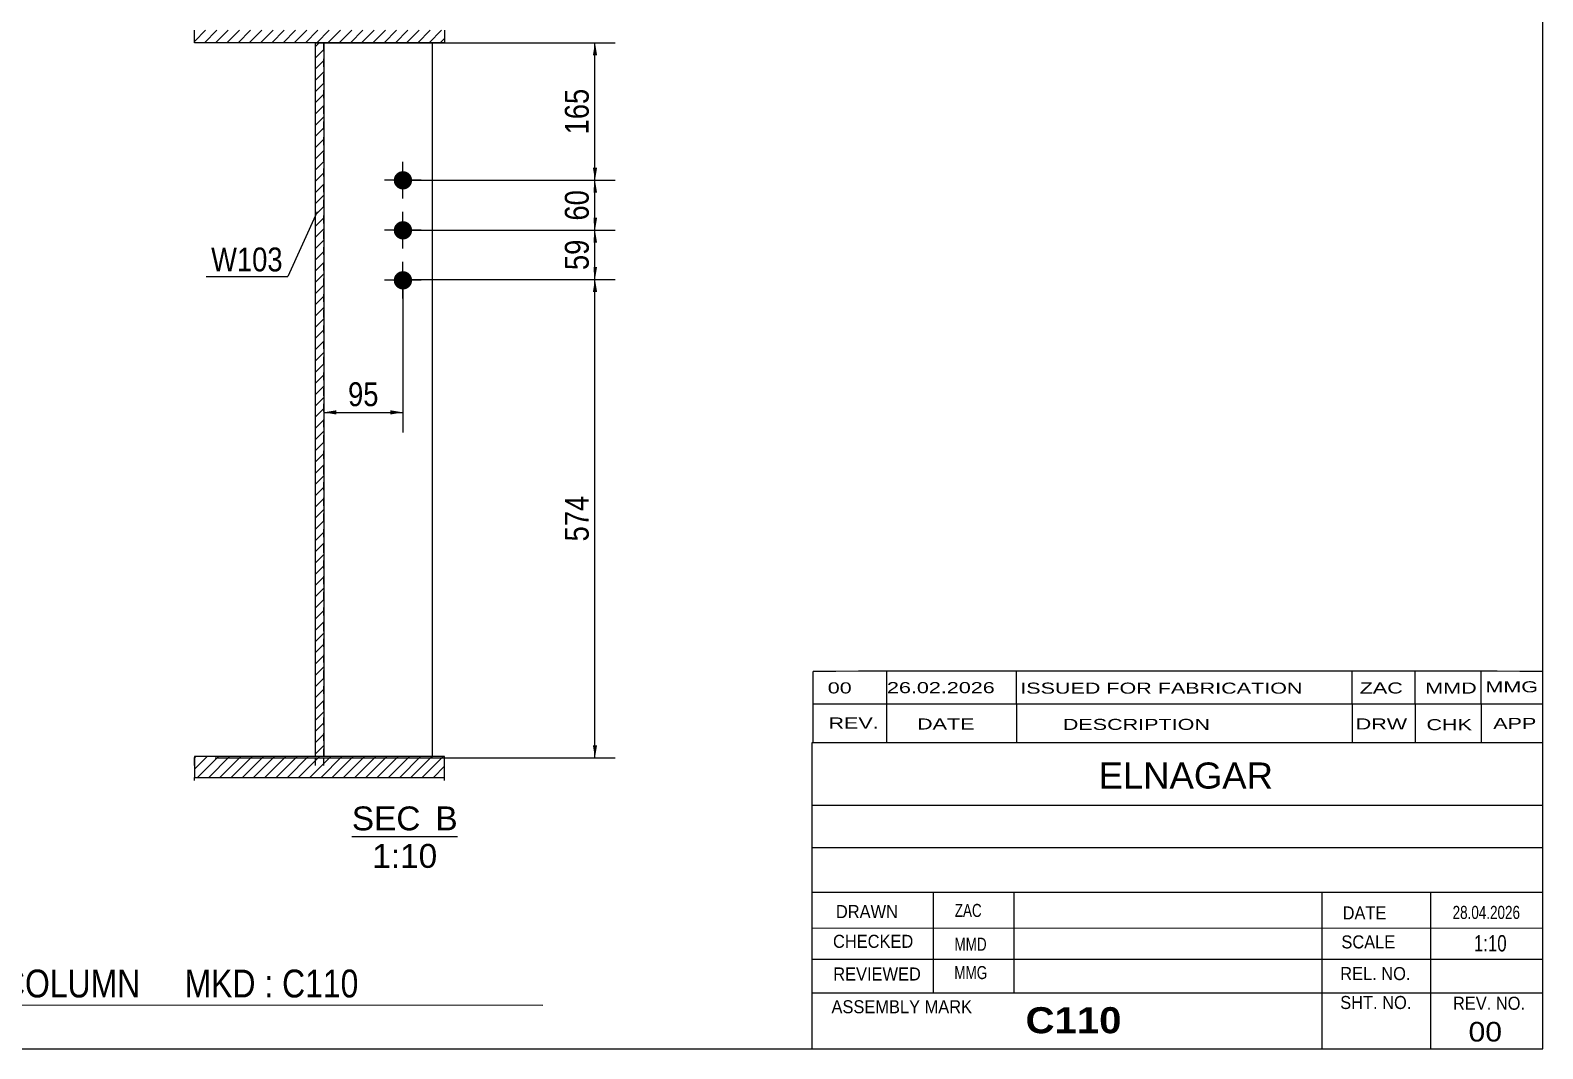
# Model space of a CAD drawing. Header units: millimetres. Extents: x -266 to 146, y -166 to 122.
# Drawn here: x -35.1 to 146.3, y -166.1 to -43.9 of the extents above; entities that cross this region are included whole.
import ezdxf

# ---------------------------------------------------------------- set-up
doc = ezdxf.new("R2010")
doc.units = ezdxf.units.MM
doc.linetypes.add('DXK_LINE_DOT1', pattern=[1.8814, 0.9407, -0.9407])
doc.styles.add('Arial', font='ARIAL.TTF', dxfattribs={"height": 0.2})
doc.styles.add('Arial Bold', font='ARIALBD.TTF', dxfattribs={"height": 0.2})
doc.styles.add('Arial Narrow', font='ARIALN.TTF', dxfattribs={"height": 0.2})

# ---------------------------------------------------------------- blocks, each defined once
blk = doc.blocks.new('Unknown-622979467-1210')
at = {"color": 5, "linetype": 'Continuous'}
for p, q in [((146.3, -166.1), (146.3, 120.9)), ((-263.7, -166.1), (146.3, -166.1))]:
    blk.add_line(p, q, dxfattribs=at)
blk = doc.blocks.new('Unknown-622979467-13 - 2911')
at = {"color": 1, "linetype": 'Continuous'}
blk.add_line((3.49, -140.64), (16.18, -140.64), dxfattribs=at)
at = {"color": 0, "linetype": 'Continuous'}
for points in [[(11.71, -139.89), (11.71, -136.89), (3.49, -136.89), (3.49, -139.89)], [(16.18, -139.89), (16.18, -136.89), (13.51, -136.89), (13.51, -139.89)], [(13.73, -144.39), (13.73, -141.39), (5.94, -141.39), (5.94, -144.39)]]:
    blk.add_wipeout(points, dxfattribs=at)
at = {"color": 136, "linetype": 'Continuous', "style": 'Arial'}
for s, height, p in [('SEC', 2.865, (3.49, -139.89)), ('B', 2.87, (13.51, -139.89)), ('1:10', 2.865, (5.94, -144.39))]:
    blk.add_text(s, height=height, dxfattribs=at).set_placement(p)
blk = doc.blocks.new('Part-622979467-2932 - 2911')
at = {"linetype": 'Continuous'}
h = blk.add_hatch(dxfattribs=at)
h.set_pattern_fill('', scale=0.3, style=0, pattern_type=0)
h.set_pattern_definition([(45, (0.1171, -131.0419), (-0.673519, 0.673519), [])])
h.paths.add_polyline_path([(-0.88, -131.04), (0.12, -131.04), (0.12, -45.39), (-0.88, -45.39)])
at = {"color": 2, "linetype": 'Continuous'}
for p, q in [((-0.88, -131.04), (-0.88, -45.39)), ((-0.88, -45.39), (0.12, -45.39)), ((0.12, -45.39), (0.12, -131.04)), ((0.12, -131.04), (-0.88, -131.04))]:
    blk.add_line(p, q, dxfattribs=at)
at = {"color": 7, "linetype": 'DXK_LINE_DOT1'}
for p, q in [((-0.88, -132.09), (-0.88, -131.04)), ((0.12, -132.09), (0.12, -131.04))]:
    blk.add_line(p, q, dxfattribs=at)
blk = doc.blocks.new('Part-622979467-3000 - 2911')
at = {"color": 7, "linetype": 'DXK_LINE_DOT1'}
for p, q in [((0.12, -131.04), (0.12, -45.39)), ((0.12, -45.39), (13.12, -45.39)), ((0.12, -131.19), (13.12, -131.19)), ((13.12, -131.19), (13.12, -131.04))]:
    blk.add_line(p, q, dxfattribs=at)
at = {"color": 2, "linetype": 'Continuous'}
blk.add_line((13.12, -45.39), (13.12, -131.04), dxfattribs=at)
blk = doc.blocks.new('Part-622979467-2991 - 2911')
at = {"linetype": 'Continuous'}
h = blk.add_hatch(dxfattribs=at)
h.set_pattern_fill('', scale=0.3, style=0, pattern_type=0)
h.set_pattern_definition([(45, (14.6171, -133.5529), (-0.67352, 0.67352), [])])
h.paths.add_polyline_path([(-15.38, -133.55), (14.62, -133.55), (14.62, -131.04), (-15.38, -131.04)])
at = {"color": 7, "linetype": 'DXK_LINE_DOT1'}
for p, q in [((-15.38, -132.09), (-15.38, -131.04)), ((14.62, -132.09), (14.62, -131.04))]:
    blk.add_line(p, q, dxfattribs=at)
at = {"color": 2, "linetype": 'Continuous'}
for p, q in [((14.62, -131.04), (-15.38, -131.04)), ((-15.38, -131.04), (-15.38, -133.55)), ((14.62, -133.55), (14.62, -131.04)), ((-15.38, -133.89), (-15.38, -133.55)), ((-15.38, -133.55), (14.62, -133.55)), ((14.62, -133.89), (14.62, -133.55))]:
    blk.add_line(p, q, dxfattribs=at)
blk = doc.blocks.new('Part-622979467-2994 - 2911')
at = {"linetype": 'Continuous'}
h = blk.add_hatch(dxfattribs=at)
h.set_pattern_fill('', scale=0.3, style=0, pattern_type=0)
h.set_pattern_definition([(45, (-15.3829, -43.888), (-0.67352, 0.67352), [])])
h.paths.add_polyline_path([(14.62, -43.89), (-15.38, -43.89), (-15.38, -45.39), (14.62, -45.39)])
at = {"color": 2, "linetype": 'Continuous'}
for p, q in [((-15.38, -45.39), (-15.38, -43.89)), ((14.62, -43.89), (14.62, -45.39)), ((14.62, -45.39), (-15.38, -45.39))]:
    blk.add_line(p, q, dxfattribs=at)
blk = doc.blocks.new('Bolt-622979467-3001 - 2911')
at = {"linetype": 'Continuous'}
for points in [[(9.62, -62.99, -1), (9.62, -60.79, -1)], [(9.62, -68.99, -1), (9.62, -66.79, -1)], [(9.62, -74.99, -1), (9.62, -72.79, -1)]]:
    blk.add_hatch(color=3, dxfattribs=at).paths.add_polyline_path(points)
at = {"color": 3, "linetype": 'Continuous'}
for p, q in [((9.62, -64.09), (9.62, -59.69)), ((11.82, -61.89), (7.42, -61.89)), ((9.62, -70.09), (9.62, -65.69)), ((11.82, -67.89), (7.42, -67.89)), ((9.62, -76.09), (9.62, -71.69)), ((11.82, -73.89), (7.42, -73.89))]:
    blk.add_line(p, q, dxfattribs=at)
blk = doc.blocks.new('StraightDimension-622979467-12874 - 2911')
at = {"linetype": 'Continuous'}
for points in [[(32.4, -75.28), (32.65, -73.78), (32.9, -75.28)], [(32.9, -129.69), (32.65, -131.19), (32.4, -129.69)]]:
    blk.add_hatch(color=7, dxfattribs=at).paths.add_polyline_path(points)
at = {"color": 7, "linetype": 'Continuous'}
for p, q in [((10.62, -73.78), (35.05, -73.78)), ((32.65, -131.19), (32.65, -73.78)), ((-12.88, -131.19), (35.05, -131.19))]:
    blk.add_line(p, q, dxfattribs=at)
at = {"color": 0}
blk.add_wipeout([(32.5, -99.14), (28.3, -99.14), (28.3, -105.82), (32.5, -105.82)], dxfattribs=at)
at = {"color": 3, "style": 'Arial Narrow'}
blk.add_text('574', height=2.863, rotation=90.0002, dxfattribs=at).set_placement((31.9, -105.22))
blk = doc.blocks.new('StraightDimension-622979467-4256 - 2911')
at = {"linetype": 'Continuous'}
for points in [[(1.62, -89.99), (0.12, -89.74), (1.62, -89.49)], [(8.12, -89.49), (9.62, -89.74), (8.12, -89.99)]]:
    blk.add_hatch(color=7, dxfattribs=at).paths.add_polyline_path(points)
at = {"color": 7, "linetype": 'Continuous'}
for p, q in [((0.12, -74.89), (0.12, -92.14)), ((9.62, -74.89), (9.62, -92.14)), ((0.12, -89.74), (9.62, -89.74))]:
    blk.add_line(p, q, dxfattribs=at)
at = {"color": 0}
blk.add_wipeout([(7.3, -89.59), (7.3, -85.39), (2.44, -85.39), (2.44, -89.59)], dxfattribs=at)
at = {"color": 3, "style": 'Arial Narrow'}
blk.add_text('95', height=2.863, dxfattribs=at).set_placement((3.04, -88.99))
blk = doc.blocks.new('StraightDimension-622979467-12871 - 2911')
at = {"linetype": 'Continuous'}
for points in [[(32.4, -46.89), (32.65, -45.39), (32.9, -46.89)], [(32.9, -60.39), (32.65, -61.89), (32.4, -60.39)]]:
    blk.add_hatch(color=7, dxfattribs=at).paths.add_polyline_path(points)
at = {"color": 7, "linetype": 'Continuous'}
for p, q in [((0.12, -45.39), (35.05, -45.39)), ((32.65, -61.89), (32.65, -45.39)), ((10.62, -61.89), (35.05, -61.89))]:
    blk.add_line(p, q, dxfattribs=at)
at = {"color": 0}
blk.add_wipeout([(32.5, -50.3), (28.3, -50.3), (28.3, -56.98), (32.5, -56.98)], dxfattribs=at)
at = {"color": 3, "style": 'Arial Narrow'}
blk.add_text('165', height=2.863, rotation=90.0002, dxfattribs=at).set_placement((31.9, -56.38))
blk = doc.blocks.new('StraightDimension-622979467-12872 - 2911')
at = {"linetype": 'Continuous'}
for points in [[(32.4, -63.39), (32.65, -61.89), (32.9, -63.39)], [(32.9, -66.39), (32.65, -67.89), (32.4, -66.39)]]:
    blk.add_hatch(color=7, dxfattribs=at).paths.add_polyline_path(points)
at = {"color": 7, "linetype": 'Continuous'}
for p, q in [((10.62, -61.89), (35.05, -61.89)), ((32.65, -67.89), (32.65, -61.89)), ((10.62, -67.89), (35.05, -67.89))]:
    blk.add_line(p, q, dxfattribs=at)
at = {"color": 0}
blk.add_wipeout([(32.5, -62.46), (28.3, -62.46), (28.3, -67.32), (32.5, -67.32)], dxfattribs=at)
at = {"color": 3, "style": 'Arial Narrow'}
blk.add_text('60', height=2.863, rotation=90.0002, dxfattribs=at).set_placement((31.9, -66.72))
blk = doc.blocks.new('StraightDimension-622979467-12873 - 2911')
at = {"linetype": 'Continuous'}
for points in [[(32.4, -69.39), (32.65, -67.89), (32.9, -69.39)], [(32.9, -72.28), (32.65, -73.78), (32.4, -72.28)]]:
    blk.add_hatch(color=7, dxfattribs=at).paths.add_polyline_path(points)
at = {"color": 7, "linetype": 'Continuous'}
for p, q in [((10.62, -67.89), (35.05, -67.89)), ((32.65, -73.78), (32.65, -67.89)), ((10.62, -73.78), (35.05, -73.78))]:
    blk.add_line(p, q, dxfattribs=at)
at = {"color": 0}
blk.add_wipeout([(32.5, -68.4), (28.3, -68.4), (28.3, -73.26), (32.5, -73.26)], dxfattribs=at)
at = {"color": 3, "style": 'Arial Narrow'}
blk.add_text('59', height=2.863, rotation=90.0002, dxfattribs=at).set_placement((31.9, -72.66))
blk = doc.blocks.new('CBS_CALLOFF-622979467-12912')
at = {"color": 7, "linetype": 'Continuous'}
blk.add_line((-89.82, -160.83), (26.41, -160.85), dxfattribs=at)
at = {"color": 3, "linetype": 'Continuous', "style": 'Arial Narrow'}
blk.add_text('QTY= 1 Nos.      COLUMN     MKD : C110', height=3.3405, dxfattribs=at).set_placement((-67.07, -159.94))
blk = doc.blocks.new('CBS_NAME_BLOG-622979467-12913')
at = {"color": 7, "linetype": 'Continuous'}
for p, q in [((58.7, -129.35), (146.22, -129.35)), ((58.7, -166.06), (58.7, -129.35)), ((58.71, -136.88), (146.22, -136.88)), ((58.78, -141.94), (146.3, -141.94)), ((58.7, -147.31), (146.22, -147.31)), ((73.23, -159.42), (73.23, -147.32)), ((82.91, -159.39), (82.91, -147.32)), ((119.83, -166.06), (119.83, -147.33)), ((132.88, -166.06), (132.88, -147.32)), ((58.71, -151.61), (146.3, -151.59)), ((58.7, -155.36), (146.22, -155.36)), ((58.7, -159.4), (146.22, -159.4)), ((58.7, -166.1), (146.3, -166.1))]:
    blk.add_line(p, q, dxfattribs=at)
at = {"color": 3, "linetype": 'Continuous', "style": 'Arial'}
blk.add_text('ELNAGAR', height=3.133, dxfattribs=at).set_placement((93.03, -134.88))
at = {"color": 3, "linetype": 'Continuous'}
for s, height, style, width, p in [('ZAC', 1.565, 'Arial Narrow', 0.9, (75.79, -150.28)), ('DRAWN', 1.566, 'Arial', 0.9, (61.54, -150.42)), ('DATE', 1.566, 'Arial', 0.9, (122.3, -150.58)), ('28.04.2026', 1.565, 'Arial Narrow', 0.9, (135.49, -150.52)), ('CHECKED', 1.566, 'Arial', 0.9, (61.19, -153.99)), ('MMD', 1.565, 'Arial Narrow', 0.9, (75.76, -154.34)), ('SCALE', 1.566, 'Arial', 0.9, (122.15, -154.06)), ('1:10', 1.957, 'Arial Narrow', 0.9, (138.04, -154.42)), ('REVIEWED', 1.566, 'Arial', 0.9, (61.22, -157.91)), ('MMG', 1.565, 'Arial Narrow', 0.9, (75.74, -157.74)), ('REL. NO.', 1.566, 'Arial', 0.9, (122.01, -157.86)), ('ASSEMBLY MARK', 1.5663, 'Arial', 0.9, (61.01, -161.84)), ('C110', 3.131, 'Arial Bold', 1.1, (84.28, -164.24)), ('SHT. NO.', 1.566, 'Arial', 0.9, (122.01, -161.33)), ('REV. NO.', 1.566, 'Arial', 0.9, (135.53, -161.42))]:
    blk.add_text(s, height=height, dxfattribs=dict(at, style=style, width=width)).set_placement(p)
at = {"color": 3, "style": 'Arial', "width": 1.1}
blk.add_text('00', height=2.349, dxfattribs=at).set_placement((137.4, -165.23))
blk = doc.blocks.new('CBS_REVISION-622979467-12914')
at = {"color": 7, "linetype": 'Continuous'}
for p, q in [((58.79, -120.82), (58.79, -124.72)), ((67.6, -120.81), (67.59, -124.72)), ((83.18, -124.72), (83.18, -120.79)), ((123.45, -124.72), (123.46, -120.79)), ((131.01, -124.72), (131.01, -120.8)), ((138.93, -124.72), (138.93, -120.81)), ((58.79, -124.72), (146.29, -124.72)), ((58.79, -124.72), (58.79, -129.35)), ((67.59, -124.72), (67.59, -129.35)), ((83.18, -124.72), (83.18, -129.29)), ((123.44, -124.72), (123.44, -129.35)), ((130.98, -124.72), (130.98, -129.35)), ((138.93, -124.72), (138.93, -129.35)), ((58.79, -129.35), (146.29, -129.35))]:
    blk.add_line(p, q, dxfattribs=at)
blk.add_arc((102.55, -28094.09), 27973.31, 89.910387, 90.089622, dxfattribs=at)
at = {"color": 7, "style": 'Arial Narrow', "width": 1.7}
for s, height, p in [('00', 1.326, (60.56, -123.46)), ('26.02.2026', 1.326, (67.66, -123.43)), ('ISSUED FOR FABRICATION', 1.3257, (83.64, -123.49)), ('ZAC', 1.326, (124.35, -123.47)), ('MMD', 1.326, (132.21, -123.48))]:
    blk.add_text(s, height=height, dxfattribs=at).set_placement(p)
at = {"color": 7, "linetype": 'Continuous', "style": 'Arial Narrow', "width": 1.7}
for s, height, p in [('MMG', 1.326, (139.42, -123.33)), ('REV.', 1.326, (60.65, -127.67)), ('DATE', 1.326, (71.27, -127.79)), ('DESCRIPTION', 1.3257, (88.75, -127.84)), ('DRW', 1.326, (123.87, -127.78)), ('CHK', 1.326, (132.35, -127.87)), ('APP', 1.326, (140.36, -127.72))]:
    blk.add_text(s, height=height, dxfattribs=at).set_placement(p)
blk = doc.blocks.new('Mark-622979467-2928 - 2911')
at = {"color": 0}
blk.add_wipeout([(-4.79, -72.82), (-4.79, -69.82), (-13.38, -69.82), (-13.38, -72.82)], dxfattribs=at)
blk.add_wipeout([(-4.79, -72.82), (-4.79, -69.82), (-13.38, -69.82), (-13.38, -72.82)], dxfattribs=at)
at = {"color": 7, "linetype": 'Continuous'}
for p in [(-0.65, -65.69), (-13.98, -73.42)]:
    blk.add_line(p, (-4.19, -73.42), dxfattribs=at)
at = {"color": 3, "style": 'Arial Narrow'}
blk.add_text('W103', height=2.863, dxfattribs=at).set_placement((-13.38, -72.82))

msp = doc.modelspace()

# ---------------------------------------------------------------- block references
for name in ['Unknown-622979467-1210', 'Part-622979467-2994 - 2911', 'Part-622979467-2932 - 2911', 'Part-622979467-3000 - 2911', 'Bolt-622979467-3001 - 2911', 'CBS_REVISION-622979467-12914', 'CBS_NAME_BLOG-622979467-12913', 'Part-622979467-2991 - 2911', 'CBS_CALLOFF-622979467-12912']:
    msp.add_blockref(name, (0, 0))

# ---------------------------------------------------------------- next in the draw order: block references
for name in ['StraightDimension-622979467-12871 - 2911', 'StraightDimension-622979467-12874 - 2911', 'Unknown-622979467-13 - 2911']:
    msp.add_blockref(name, (0, 0))

# ---------------------------------------------------------------- next in the draw order: block references
for name in ['StraightDimension-622979467-12872 - 2911', 'Mark-622979467-2928 - 2911', 'StraightDimension-622979467-4256 - 2911']:
    msp.add_blockref(name, (0, 0))

# ---------------------------------------------------------------- next in the draw order: block references
msp.add_blockref('StraightDimension-622979467-12873 - 2911', (0, 0))

doc.saveas('drawing.dxf')
